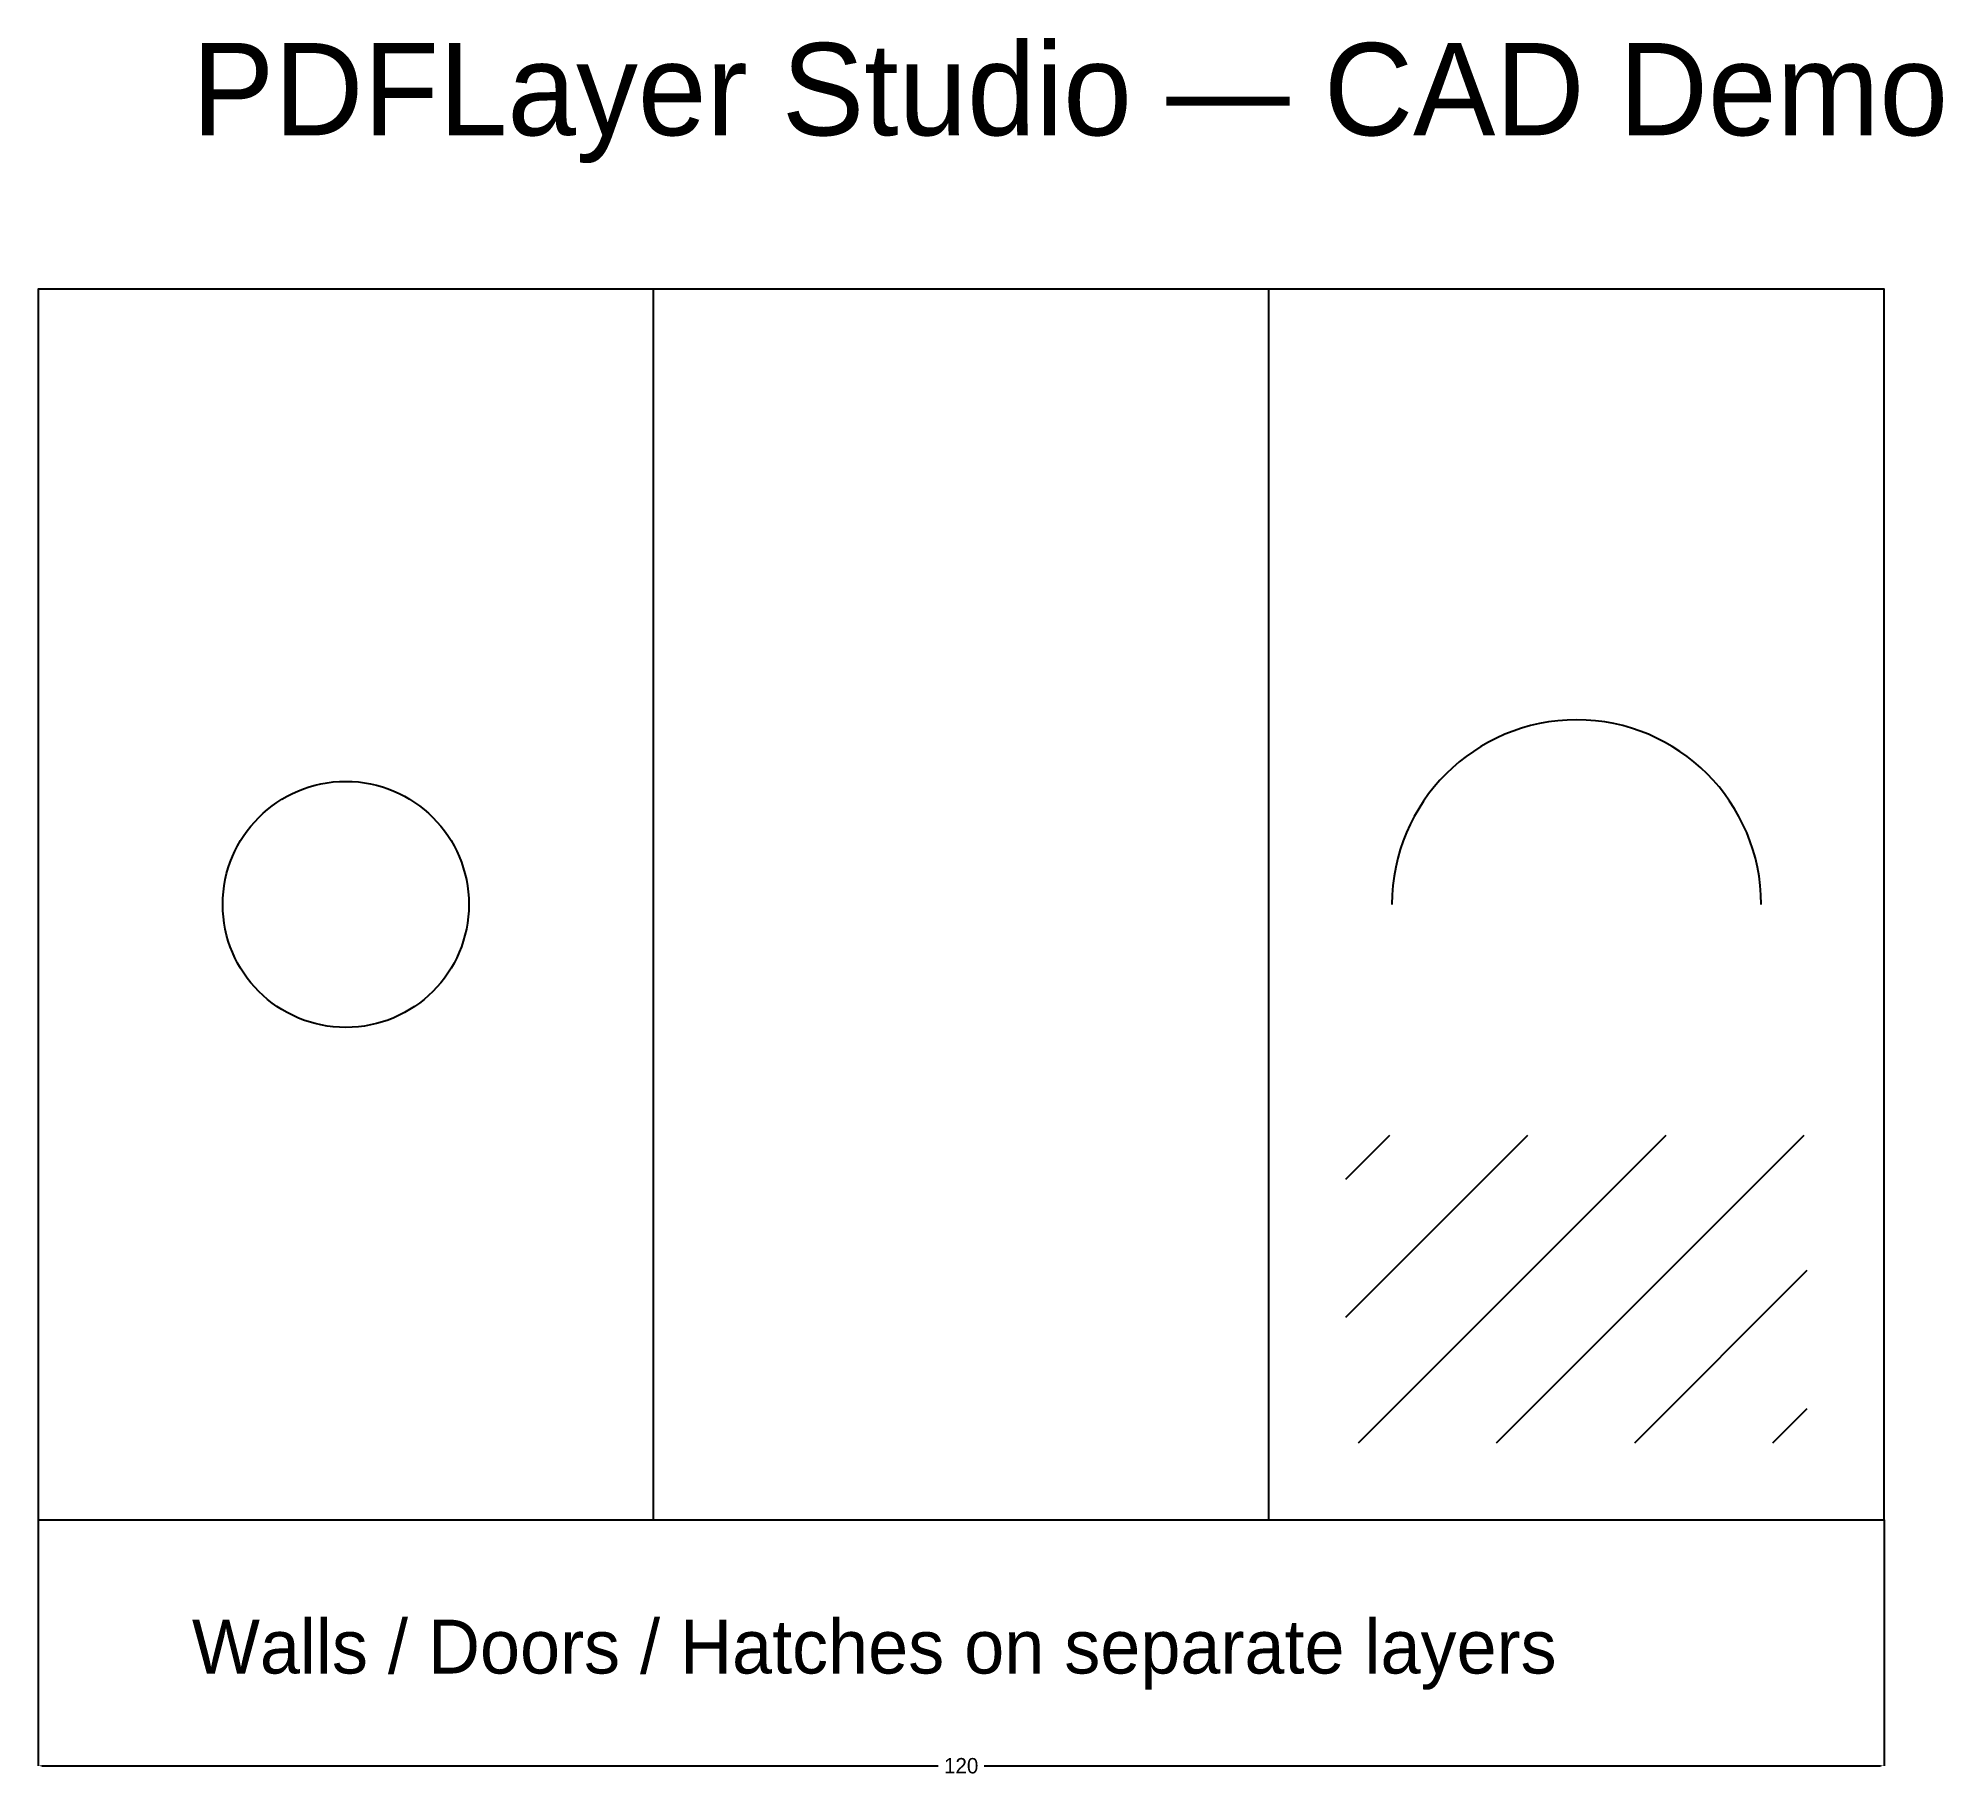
# Model space of a CAD drawing. Header units: metres. Extents: x 0 to 124, y -17 to 96.
import ezdxf

# ---------------------------------------------------------------- set-up
doc = ezdxf.new("R2010")
doc.units = ezdxf.units.M
for name, color, linetype in [('DIMENSIONS', 5, 'Continuous'), ('DOORS', 3, 'Continuous'), ('HATCH', 8, 'Continuous'), ('TEXT_NOTES', 150, 'Continuous'), ('WALLS', 1, 'Continuous')]:
    doc.layers.add(name, color=color, linetype=linetype)
doc.dimstyles.get("Standard").update_dxf_attribs({"dimtxt": 2.5, "dimasz": 2.5, "dimexe": 1.25, "dimexo": 0.625, "dimtad": 1, "dimcen": 2.5, "dimazin": 3, "dimtfac": 1, "dimtmove": 0, "dimatfit": 3})

# ---------------------------------------------------------------- blocks, each defined once
blk = doc.blocks.new('_CLOSEDFILLED')
at = {"color": 0, "linetype": 'BYBLOCK'}
blk.add_solid([(-1, 0.16), (0, 0), (-1, -0.16)], dxfattribs=at)
blk = doc.blocks.new('*D1')
for p, q in [((0, 0), (0, -16)), ((120, 0), (120, -16)), ((0.25, -16), (58.5, -16)), ((61.5, -16), (119.75, -16))]:
    blk.add_line(p, q)
at = {"layer": 'Defpoints'}
for p in [(0, 0), (120, 0), (0, -16)]:
    blk.add_point(p, dxfattribs=at)
at = {"layer": 'DIMENSIONS', "xscale": 0.25, "yscale": 0.25, "rotation": 180}
blk.add_blockref('_CLOSEDFILLED', (0, -16), dxfattribs=at)
at = {"layer": 'DIMENSIONS', "xscale": 0.25, "yscale": 0.25}
blk.add_blockref('_CLOSEDFILLED', (120, -16), dxfattribs=at)
at = {"layer": 'DIMENSIONS', "insert": (60, -16), "char_height": 1, "attachment_point": 5}
blk.add_mtext('120', dxfattribs=at)

msp = doc.modelspace()

# ---------------------------------------------------------------- hatches: boundary and pattern name
at = {"layer": 'HATCH'}
h = msp.add_hatch(dxfattribs=at)
h.set_pattern_fill('ANSI31', scale=2)
h.paths.add_polyline_path([(85, 5), (115, 5), (115, 25), (85, 25)])

# ---------------------------------------------------------------- linework, layer by layer
at = {"layer": 'DOORS'}
msp.add_circle((20, 40), 8, dxfattribs=at)
msp.add_arc((100, 40), 12, 0, 180, dxfattribs=at)
at = {"layer": 'WALLS'}
for p, q in [((40, 0), (40, 80)), ((80, 0), (80, 80))]:
    msp.add_line(p, q, dxfattribs=at)
msp.add_lwpolyline([(0, 0), (120, 0), (120, 80), (0, 80), (0, 0)], dxfattribs=at)

# ---------------------------------------------------------------- texts
at = {"layer": 'TEXT_NOTES'}
for s, height, p in [('PDFLayer Studio — CAD Demo', 6, (10, 90)), ('Walls / Doors / Hatches on separate layers', 3.5, (10, -10))]:
    msp.add_text(s, height=height, dxfattribs=at).set_placement(p)

# ---------------------------------------------------------------- dimensions: what is measured, and where the dimension line sits
at = {"layer": 'DIMENSIONS'}
dim = msp.add_linear_dim(base=(0, -16), p1=(0, 0), p2=(120, 0), dimstyle='Standard', dxfattribs=at)
dim.commit()
dim.dimension.update_dxf_attribs({"geometry": '*D1', "text_midpoint": (60, -16)})

doc.saveas('drawing.dxf')
